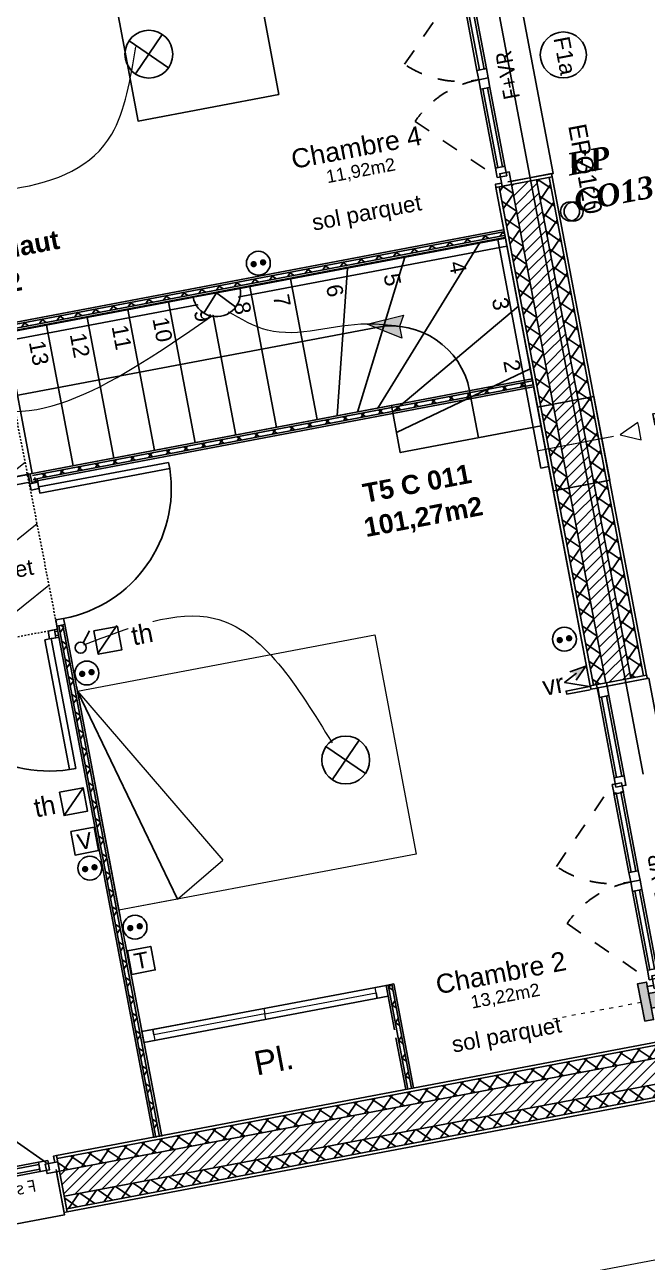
# Model space of a CAD drawing. Header units: centimetres. Extents: x 209280 to 319866, y -365283 to -277503.
# Drawn here: x 233116 to 237025, y -359992 to -352220 of the extents above; entities that cross this region are included whole.
import ezdxf

# ---------------------------------------------------------------- set-up
doc = ezdxf.new("R2010")
doc.units = ezdxf.units.CM
for name, pattern in [('ACAD_ISO03W100', [30, 12, -18]), ('prelem_vmc', [0.222222, 0.111111, -0.111111]), ('prlm_eu-4', [1.574803, 0.984252, -0.19685, 0.19685, -0.19685]), ('Style de ligne -1', [0.41664, 0.20828, -0.20836]), ('Style de ligne -2', [0.694425, 0.48607, -0.208355])]:
    doc.linetypes.add(name, pattern=pattern)
doc.layers.get('0').update_dxf_attribs({"color": 252})
for name, color, linetype in [('3-BAT C-Niveau 0', 250, 'Continuous'), ('3-BAT C-Niveau 1', 252, 'Continuous'), ('prlm-EAU-EPEXT', 145, 'Continuous'), ('prlm-MOD-PB', 123, 'Continuous'), ('prlm-VMC', 93, 'Continuous')]:
    doc.layers.add(name, color=color, linetype=linetype)
for name, color, linetype, lineweight in [('prlm-ELEC-CFA', 1, 'Continuous', 25), ('prlm-ELEC-CFO', 1, 'Continuous', 25), ('prlm-ZCARTOUCHE', 7, 'Continuous', 13)]:
    doc.layers.add(name, color=color, linetype=linetype, lineweight=lineweight)
doc.layers.add('prlm-ZEROPLOT', color=254, linetype='Continuous', plot=False)
doc.styles.add('Futura Std Book', font='')
doc.styles.add('Geneva (bold)', font='arialbd.ttf')
doc.styles.add('Helvetica', font='arial.ttf')
doc.styles.add('Lucida Grande', font='')
doc.styles.add('prlm-eau-ep', font='timesbi.ttf', dxfattribs={"height": 18})
doc.styles.add('prlm-elec-cfa', font='comic.ttf', dxfattribs={"height": 12})
doc.styles.add('prlm-elec-cfo', font='comic.ttf', dxfattribs={"height": 12})
doc.styles.get("Standard").update_dxf_attribs({"font": 'isocp.shx', "height": 100})
doc.styles.get('Futura Std Book').set_extended_font_data('Futura Std Book')
doc.styles.get('Lucida Grande').set_extended_font_data('Lucida Grande')
pattern_1 = [(45, (89146.82, 134700.79), (-31.2347524, 39.0434405), [])]
pattern_2 = [(325.723595, (88960.93, 134700.79), (45.054865, 66.106423), []), (55.723595, (88960.93, 134700.79), (66.106423, -45.054865), [])]

# ---------------------------------------------------------------- blocks, each defined once
blk = doc.blocks.new('PORTE FENETRE TYPE 3')
at = {"linetype": 'Style de ligne -2', "ltscale": 50.8}
blk.add_line((5.11, 14.73), (65.94, 76.94), dxfattribs=at)
at = {"linetype": 'Continuous', "lineweight": 25, "flags": 128}
for points in [[(-2, 18), (0, 18), (0, 14)], [(97, 18), (95, 18), (95, 14)], [(0, 7.7), (0, -18), (-2, -18)], [(95, 7.7), (95, -18), (97, -18)]]:
    blk.add_lwpolyline(points, dxfattribs=at)
at = {"linetype": 'Continuous', "flags": 128}
for points in [[(4, 16), (10, 16), (10, 10), (4, 10)], [(10, 16), (85, 16), (85, 14.5), (10, 14.5)], [(85, 16), (91, 16), (91, 10), (85, 10)], [(-2, 14), (6, 14), (6, 8), (-2, 8)], [(10, 11.5), (85, 11.5), (85, 10), (10, 10)], [(89, 14), (97, 14), (97, 8), (89, 8)]]:
    blk.add_lwpolyline(points, close=True, dxfattribs=at)
blk.add_lwpolyline([(0, 9.5), (0, -19.5), (95, -19.5), (95, 9.5)], dxfattribs=at)
at = {"linetype": 'Style de ligne -2', "ltscale": 50.8}
blk.add_arc((4, 16), 87, 360, 44.53371, dxfattribs=at)
at = {"insert": (47.21, 5.79), "char_height": 7.6206, "attachment_point": 2, "line_spacing_factor": 0.978845, "style": 'Lucida Grande'}
blk.add_mtext('F sur All vitrée\\P+VR ', dxfattribs=at)
blk = doc.blocks.new('Groupe-204-1')
at = {"linetype": 'Continuous'}
blk.add_circle((14753.67, -48711.07), 14.45, dxfattribs=at)
at = {"insert": (14757.37, -48698.66), "char_height": 10.087, "attachment_point": 1, "rotation": 280.72359, "line_spacing_factor": 0.834288, "style": 'Helvetica'}
blk.add_mtext('F1a', dxfattribs=at)
blk = doc.blocks.new('FENETRE TYPE 1')
at = {"linetype": 'Style de ligne -1', "ltscale": 50.8}
for p, q in [((48.17, 60.17), (4, 16)), ((84.68, 59.99), (128.67, 16))]:
    blk.add_line(p, q, dxfattribs=at)
at = {"linetype": 'Continuous'}
blk.add_line((0, 16), (0, 14), dxfattribs=at)
at = {"linetype": 'Continuous', "lineweight": 25, "flags": 128}
for points in [[(-2, 18), (0, 18), (0, 14)], [(192, 18), (190, 18), (190, 14)], [(0, 8), (0, -18), (-2, -18)], [(190, 7.7), (190, -18), (192, -18)]]:
    blk.add_lwpolyline(points, dxfattribs=at)
at = {"linetype": 'Continuous', "flags": 128}
for points in [[(4, 16), (10, 16), (10, 10), (4, 10)], [(10, 16), (60.46, 16), (60.46, 14.5), (10, 14.5)], [(60.46, 16), (66.46, 16), (66.46, 10), (60.46, 10)], [(66.46, 16), (72.46, 16), (72.46, 10), (66.46, 10)], [(72.46, 16), (123.05, 16), (123.05, 14.5), (72.46, 14.5)], [(122.67, 16), (128.67, 16), (128.67, 10), (122.67, 10)], [(-2, 14), (6, 14), (6, 8), (-2, 8)], [(10, 11.5), (60.46, 11.5), (60.46, 10), (10, 10)], [(72.46, 11.5), (123.05, 11.5), (123.05, 10), (72.46, 10)], [(126.67, 14), (132.67, 14), (132.67, 7.7), (126.67, 7.7)], [(132.67, 14), (184, 14), (184, 12.5), (132.67, 12.5)], [(132.67, 9.2), (184, 9.2), (184, 7.7), (132.67, 7.7)], [(184, 14), (192.25, 14), (192.25, 7.7), (184, 7.7)], [(184, 13.7), (190, 13.7), (190, 7.7), (184, 7.7)]]:
    blk.add_lwpolyline(points, close=True, dxfattribs=at)
blk.add_lwpolyline([(0, 10), (0, -19), (190, -19), (190, 10)], dxfattribs=at)
at = {"linetype": 'Style de ligne -1', "ltscale": 50.8}
for centre, radius, start, end in [((4, 16), 62.46, 360, 45), ((128.67, 16), 62.21, 136.63922, 180)]:
    blk.add_arc(centre, radius, start, end, dxfattribs=at)
at = {"insert": (50.38, 2.81), "char_height": 10.161, "attachment_point": 1, "line_spacing_factor": 0.978845, "style": 'Lucida Grande'}
blk.add_mtext('F+VR ', dxfattribs=at)
blk = doc.blocks.new('Groupe-331-1')
at = {"linetype": 'Continuous'}
blk.add_circle((14757.9, -48809.32), 6, dxfattribs=at)
at = {"insert": (14767.79, -48753.48), "char_height": 11.327, "attachment_point": 1, "rotation": 280.72359, "line_spacing_factor": 0.962448, "style": 'Futura Std Book'}
blk.add_mtext('EPØ120', dxfattribs=at)
blk = doc.blocks.new('MTC 125-H3')
at = {"linetype": 'prlm_eu-4', "lineweight": 18, "ltscale": 50.8}
for q in [(0, 25.57), (0, 19.68)]:
    blk.add_line((0, -23.6), q, dxfattribs=at)
at = {"linetype": 'Continuous', "lineweight": 18, "flags": 128}
blk.add_lwpolyline([(3.09, 42.18), (-3.09, 42.18), (-5.59, 42.18), (0, 29.68), (5.59, 42.18)], close=True, dxfattribs=at)
at = {"linetype": 'Continuous', "flags": 128}
blk.add_lwpolyline([(-26.8, 18.02), (26.8, 18.02), (26.8, -18), (-26.8, -18)], close=True, dxfattribs=at)
at = {"linetype": 'prelem_vmc', "ltscale": 50.8, "flags": 128}
blk.add_lwpolyline([(-26.8, 18.02), (26.8, 18.02), (26.8, -18), (-26.8, -18)], close=True, dxfattribs=at)
at = {"insert": (-9.53, 77.85), "char_height": 7.5654, "attachment_point": 2, "rotation": 90, "line_spacing_factor": 0.834288, "style": 'Helvetica'}
blk.add_mtext("Entrée d'air\\P maçonnée", dxfattribs=at)
blk = doc.blocks.new('xi.EA-Ma')
at = {"layer": 'prlm-MOD-PB'}
blk.add_hatch(color=0, dxfattribs=at).paths.add_polyline_path([(-4.65, 0), (-4.65, -28), (4.65, -28), (4.65, 0)])
at = {"layer": 'prlm-VMC', "linetype": 'ByBlock'}
blk.add_hatch(color=0, dxfattribs=at).paths.add_polyline_path([(-12, 5.6), (12, 5.6), (12, 0), (-12, 0)])
at = {"layer": 'prlm-MOD-PB', "color": 0, "linetype": 'ByBlock', "lineweight": -2, "flags": 128}
blk.add_lwpolyline([(-4.65, 0), (-4.65, -28), (4.65, -28), (4.65, 0)], close=True, dxfattribs=at)
at = {"layer": 'prlm-VMC', "color": 0, "linetype": 'ByBlock', "flags": 128}
for points in [[(-12, 5.6), (12, 5.6), (12, 0), (-12, 0)], [(-3.09, -60.19), (-3.09, -79.51), (3.09, -79.51), (3.09, -60.19), (5.59, -60.19), (0, -47.69), (-5.59, -60.19)]]:
    blk.add_lwpolyline(points, close=True, dxfattribs=at)
at = {"layer": 'prlm-ZEROPLOT', "color": 250, "linetype": 'ACAD_ISO03W100', "lineweight": 0, "ltscale": 0.2}
blk.add_lwpolyline([(0, 5.6), (0, 65.6)], dxfattribs=at)
blk = doc.blocks.new('xi.fl')
at = {"layer": 'prlm-ELEC-CFO'}
blk.add_hatch(color=0, dxfattribs=at).paths.add_polyline_path([(20.38, 0), (-1.98, -7.2), (0, 0), (-1.98, 7.2)])
at = {"layer": 'prlm-ELEC-CFO', "color": 0, "lineweight": 5}
blk.add_lwpolyline([(20.38, 0), (-1.98, -7.2), (0, 0), (-1.98, 7.2)], close=True, dxfattribs=at)
blk = doc.blocks.new('xi.ECAP')
at = {"color": 0}
blk.add_wipeout([(-15, 0), (-10.13, 11.06), (0, 15), (10.13, 11.06), (15, 0)], dxfattribs=at).dxf.layer = 'prlm-ELEC-CFO'
at = {"layer": 'prlm-ELEC-CFO', "color": 0, "linetype": 'ByBlock', "lineweight": -2, "flags": 128}
blk.add_lwpolyline([(15, 0, 1), (-15, 0)], format="xyb", close=True, dxfattribs=at)
at = {"layer": 'prlm-ELEC-CFO', "color": 0}
blk.add_lwpolyline([(-10.13, 11.06), (0, 0), (10.13, 11.06)], dxfattribs=at)
blk = doc.blocks.new('xi.PC')
at = {"color": 0, "lineweight": 5}
blk.add_wipeout([(-7.5, -7.5), (7.5, -7.5), (7.5, 7.5), (-7.5, 7.5)], dxfattribs=at).dxf.layer = 'prlm-ELEC-CFO'
at = {"layer": 'prlm-ELEC-CFO', "color": 0, "linetype": 'ByBlock', "lineweight": 5, "const_width": 2}
for points in [[(-4, 0, 1), (-2, 0, 1)], [(2, 0, 1), (4, 0, 1)]]:
    blk.add_lwpolyline(points, format="xyb", close=True, dxfattribs=at)
at = {"layer": 'prlm-ELEC-CFO', "color": 0, "linetype": 'ByBlock', "lineweight": -2}
blk.add_circle((0, 0), 7.5, dxfattribs=at)
blk = doc.blocks.new('xi.PTCE')
at = {"layer": 'prlm-ELEC-CFO', "color": 0}
for points in [[(-10.61, 10.61), (10.61, -10.61)], [(10.61, 10.61), (-10.61, -10.61)]]:
    blk.add_lwpolyline(points, dxfattribs=at)
at = {"layer": 'prlm-ELEC-CFO', "color": 0, "linetype": 'ByBlock'}
blk.add_circle((0, 0), 15, dxfattribs=at)
blk = doc.blocks.new('xi.TV')
at = {"layer": 'prlm-ELEC-CFA', "color": 0, "linetype": 'ByBlock', "lineweight": -2, "flags": 128}
blk.add_lwpolyline([(-7.5, 7.5), (7.5, 7.5), (7.5, -7.5), (-7.5, -7.5)], close=True, dxfattribs=at)
at = {"layer": 'prlm-ELEC-CFA', "color": 0, "linetype": 'ByBlock', "insert": (0, 0), "char_height": 10, "width": 11.36, "attachment_point": 5}
blk.add_mtext('{\\fVerdana|b0|i0|c0|p34;V}', dxfattribs=at)
blk = doc.blocks.new('xi.VR')
at = {"layer": 'prlm-ELEC-CFO', "lineweight": 5}
blk.add_hatch(color=0, dxfattribs=at).paths.add_polyline_path([(-3, 6), (-0.1, 3.7), (0, 0), (7.5, 7.5)])
at = {"layer": 'prlm-ELEC-CFO', "color": 0}
for points in [[(0.95, 4.23), (-7.5, 0), (7.5, -5.5), (-7.5, -5.5), (-7.5, -7.5), (7.5, -7.5)], [(-3, 6), (7.5, 7.5), (0, 0)]]:
    blk.add_lwpolyline(points, dxfattribs=at)
blk = doc.blocks.new('xi.TEL')
at = {"layer": 'prlm-ELEC-CFA', "color": 0, "linetype": 'ByBlock', "lineweight": -2, "flags": 128}
blk.add_lwpolyline([(-7.5, 7.5), (7.5, 7.5), (7.5, -7.5), (-7.5, -7.5)], close=True, dxfattribs=at)
at = {"layer": 'prlm-ELEC-CFA', "color": 0, "linetype": 'ByBlock', "insert": (0, 0), "char_height": 10, "width": 11.36, "attachment_point": 5}
blk.add_mtext('{\\fVerdana|b0|i0|c0|p34;T}', dxfattribs=at)
blk = doc.blocks.new('xi.SA')
at = {"layer": 'prlm-ELEC-CFO', "color": 0}
blk.add_lwpolyline([(0.2, -1.28), (5.5, 5.28)], dxfattribs=at)
blk.add_circle((-2, -4), 3.5, dxfattribs=at)
blk = doc.blocks.new('xi.epext')
at = {"layer": 'prlm-EAU-EPEXT', "color": 0, "linetype": 'ByBlock', "lineweight": -2}
blk.add_circle((0, 0), 5, dxfattribs=at)
blk = doc.blocks.new('Groupe-129-1')
at = {"linetype": 'Continuous'}
for p, q in [((14637.1, -48932.9), (14701.11, -48829.18)), ((14654.15, -48838.07), (14624.41, -48935.31)), ((14611.73, -48937.71), (14618.13, -48844.89)), ((14556.75, -48856.52), (14573.5, -48944.95)), ((14582.3, -48851.68), (14599.04, -48940.11)), ((14505.66, -48866.19), (14522.41, -48954.62)), ((14531.21, -48861.36), (14547.95, -48949.79)), ((14480.11, -48871.03), (14496.86, -48959.46)), ((14725.45, -48868.84), (14646.45, -48935.39)), ((14379.48, -48930.8), (14636.37, -48882.15)), ((14429.02, -48880.71), (14445.77, -48969.14)), ((14454.57, -48875.87), (14471.31, -48964.3)), ((14403.48, -48885.55), (14420.22, -48973.97)), ((14377.93, -48890.38), (14394.68, -48978.81)), ((14732.9, -48908.17), (14648.86, -48948.07)), ((14700.38, -48951.45), (14694.8, -48921.97))]:
    blk.add_line(p, q, dxfattribs=at)
at = {"linetype": 'Continuous', "flags": 128}
for points in [[(14717.36, -48826.14), (14718.29, -48831.05), (14325.77, -48905.38), (14324.84, -48900.47)], [(14352.38, -48895.22), (14717.36, -48826.1), (14739.69, -48944.01), (14651.26, -48960.75), (14645.68, -48931.28), (14369.13, -48983.65)], [(14712.45, -48827.07), (14717.36, -48826.14), (14744.52, -48969.55), (14739.61, -48970.49)], [(14377.33, -48919.46), (14359.83, -48934.52), (14381.63, -48942.15)]]:
    blk.add_lwpolyline(points, close=True, dxfattribs=at)
at = {"linetype": 'Continuous'}
blk.add_arc((14645.68, -48931.28), 50, 10.72359, 100.72359, dxfattribs=at)
blk = doc.blocks.new('Groupe-130-1')
at = {"linetype": 'Continuous'}
blk.add_line((14448.51, -49110.68), (14511.43, -49241.26), dxfattribs=at)
at = {"linetype": 'Continuous', "lineweight": 18}
for p, q in [((14448.51, -49110.68), (14474.56, -49248.23)), ((14448.51, -49110.68), (14539.85, -49216.78)), ((14511.43, -49241.26), (14539.9, -49216.73)), ((14511.43, -49241.26), (14474.49, -49248.24))]:
    blk.add_line(p, q, dxfattribs=at)
at = {"linetype": 'Continuous', "lineweight": 18, "flags": 128}
blk.add_lwpolyline([(14635.2, -49075.32), (14661.25, -49212.88), (14474.56, -49248.23), (14448.51, -49110.68)], close=True, dxfattribs=at)
blk = doc.blocks.new('Groupe-131-1')
at = {"linetype": 'Continuous', "flags": 128}
blk.add_lwpolyline([(14643.62, -49302.24), (14490.29, -49331.28), (14488.99, -49324.4), (14642.32, -49295.37)], close=True, dxfattribs=at)
at = {"linetype": 'Continuous', "lineweight": 18, "flags": 128}
for points in [[(14636.75, -49303.55), (14566.96, -49316.76), (14566.31, -49313.32), (14636.1, -49300.11)], [(14643.62, -49302.24), (14636.75, -49303.55), (14635.44, -49296.67), (14642.32, -49295.37)], [(14566.31, -49313.32), (14496.52, -49326.54), (14495.87, -49323.1), (14565.66, -49309.89)], [(14497.17, -49329.98), (14490.29, -49331.28), (14488.99, -49324.4), (14495.87, -49323.1)]]:
    blk.add_lwpolyline(points, close=True, dxfattribs=at)
blk = doc.blocks.new('Groupe-132-1')
at = {"linetype": 'Continuous', "lineweight": 18}
for p, q in [((14539.98, -48549.26), (14458.45, -48602.76)), ((14539.98, -48549.26), (14482.9, -48631.22)), ((14458.45, -48602.76), (14451.52, -48565.82)), ((14458.45, -48602.76), (14482.95, -48631.27))]:
    blk.add_line(p, q, dxfattribs=at)
at = {"linetype": 'Continuous', "flags": 128}
blk.add_lwpolyline([(14575.09, -48735.99), (14486.64, -48752.62), (14451.53, -48565.89), (14539.98, -48549.26)], close=True, dxfattribs=at)
blk = doc.blocks.new('Sol parquet')
at = {"insert": (0, -0.78), "char_height": 10.0872, "attachment_point": 2, "line_spacing_factor": 0.834288, "style": 'Helvetica'}
blk.add_mtext('sol parquet', dxfattribs=at)

msp = doc.modelspace()

# ---------------------------------------------------------------- hatches: boundary and pattern name
at = {"linetype": 'Continuous'}
h = msp.add_hatch(dxfattribs=at)
h.set_pattern_fill('02_ISOLANT', color=256, scale=10, angle=10.7235947, style=0, pattern_type=2)
h.set_pattern_definition([(55.723595, (88960.93, 134700.79), (-66.106423, 45.054865), []), (145.723595, (88960.93, 134700.79), (45.054865, 66.106423), [])])
h.paths.add_polyline_path([(232196.533, -354264.345), (232177.418, -354292.392), (236126.964, -353544.432), (236122.498, -353520.852)])
h = msp.add_hatch(dxfattribs=at)
h.set_pattern_fill('02_ISOLANT', color=256, scale=10, angle=10.7235947, style=0, pattern_type=2)
h.set_pattern_definition([(55.723595, (88960.93, 134700.79), (-66.106423, 45.054865), []), (145.723595, (88960.93, 134700.79), (45.054865, 66.106423), [])])
h.paths.add_polyline_path([(233164.206, -355051.986), (233168.672, -355075.567), (236308.863, -354480.883), (236304.397, -354457.302)])
h = msp.add_hatch(dxfattribs=at)
h.set_pattern_fill('02_ISOLANT', color=256, scale=10, angle=100.7235947, style=0, pattern_type=2)
h.set_pattern_definition([(145.723595, (88960.93, 134700.79), (-45.054865, -66.106423), []), (235.723595, (88960.93, 134700.79), (-66.106423, 45.054865), [])])
h.paths.add_polyline_path([(233161.161, -355100.399), (233184.742, -355095.933), (233178.602, -355063.509), (233150.555, -355044.394)])
h = msp.add_hatch(dxfattribs=at)
h.set_pattern_fill('02_ISOLANT', color=256, scale=10, angle=100.7235947, style=0, pattern_type=2)
h.set_pattern_definition([(145.723595, (88960.93, 134700.79), (-45.054865, -66.106423), []), (235.723595, (88960.93, 134700.79), (-66.106423, 45.054865), [])])
h.paths.add_polyline_path([(233939.136, -359208.439), (233962.717, -359203.973), (233354.067, -355990.041), (233330.486, -355994.507)])
h = msp.add_hatch(dxfattribs=at)
h.set_pattern_fill('02_ISOLANT', color=256, scale=10, angle=10.7235947, style=0, pattern_type=2)
h.set_pattern_definition([(55.723595, (88960.93, 134700.79), (-66.106423, 45.054865), []), (145.723595, (88960.93, 134700.79), (45.054865, 66.106423), [])])
h.paths.add_polyline_path([(233304.201, -356033.061), (233308.667, -356056.642), (233328.317, -356052.92), (233323.852, -356029.339)])
h = msp.add_hatch(dxfattribs=at)
h.set_pattern_fill('02_ISOLANT', color=256, scale=10, angle=-79.2764053, style=0, pattern_type=2)
h.set_pattern_definition([(325.723595, (88960.93, 134700.79), (45.054865, 66.106423), []), (55.723595, (88960.93, 134700.79), (66.106423, -45.054865), [])])
h.paths.add_polyline_path([(235420.502, -358245.991), (235396.921, -358250.457), (235520.649, -358903.794), (235544.23, -358899.328)])
at = {"layer": '3-BAT C-Niveau 1', "linetype": 'Continuous'}
h = msp.add_hatch(dxfattribs=at)
h.set_pattern_fill('MURS MACONNERIE-2', color=256, scale=10, style=0, pattern_type=2)
h.set_pattern_definition(pattern_1)
h.paths.add_polyline_path([(236329.879, -353193.548), (236172.673, -353223.319), (236765.31, -356352.697), (236922.516, -356322.926)])
h = msp.add_hatch(dxfattribs=at)
h.set_pattern_fill('02_ISOLANT', color=256, scale=10, angle=-79.2764053, style=0, pattern_type=2)
h.set_pattern_definition(pattern_2)
h.paths.add_polyline_path([(236408.482, -353178.662), (236329.879, -353193.548), (236922.516, -356322.926), (237001.119, -356308.04)])
h = msp.add_hatch(dxfattribs=at)
h.set_pattern_fill('02_ISOLANT', color=256, scale=10, angle=-79.2764053, style=0, pattern_type=2)
h.set_pattern_definition(pattern_2)
h.paths.add_polyline_path([(236172.673, -353223.319), (236094.07, -353238.205), (236686.707, -356367.583), (236765.31, -356352.697)])
at = {"layer": '3-BAT C-Niveau 1', "linetype": 'Continuous', "lineweight": 18}
h = msp.add_hatch(dxfattribs=at)
h.set_pattern_fill('BA 13', color=256, scale=10, style=0, pattern_type=2)
h.set_pattern_definition([(218.65981, (88960.93, 134700.8), (-199.24783, 287.75041), [])])
h.paths.add_polyline_path([(229411.487, -354791.108), (229646.059, -356029.745), (231692.29, -355642.233), (231817.131, -356301.449), (233321.433, -356016.566), (232960.188, -354157.383), (232168.329, -354307.344), (231979.587, -353322.643), (229890.416, -353719.287), (230069.787, -354666.44)])
at = {"layer": '3-BAT C-Niveau 1', "linetype": 'Continuous'}
h = msp.add_hatch(dxfattribs=at)
h.set_pattern_fill('02_ISOLANT', color=256, scale=10, angle=-169.2764053, style=0, pattern_type=2)
h.set_pattern_definition([(235.723595, (88960.93, 134700.79), (66.106423, -45.054865), []), (325.723595, (88960.93, 134700.79), (-45.054865, -66.106423), [])])
h.paths.add_polyline_path([(237207.22, -358686.171), (237113.731, -358622.454), (233319.602, -359340.98), (233334.488, -359419.583)])
h = msp.add_hatch(dxfattribs=at)
h.set_pattern_fill('MURS MACONNERIE-2', color=256, scale=10, style=0, pattern_type=2)
h.set_pattern_definition(pattern_1)
h.paths.add_polyline_path([(237394.197, -358813.606), (237207.22, -358686.171), (233334.488, -359419.583), (233364.259, -359576.789)])
h = msp.add_hatch(dxfattribs=at)
h.set_pattern_fill('02_ISOLANT', color=256, scale=10, angle=-169.2764053, style=0, pattern_type=2)
h.set_pattern_definition([(235.723595, (88960.93, 134700.79), (66.106423, -45.054865), []), (325.723595, (88960.93, 134700.79), (-45.054865, -66.106423), [])])
h.paths.add_polyline_path([(237487.685, -358877.323), (237394.197, -358813.606), (233364.259, -359576.789), (233379.145, -359655.392)])

# ---------------------------------------------------------------- linework, layer by layer
at = {"linetype": 'Continuous'}
for p, q in [((232196.533, -354264.345), (236122.498, -353520.852)), ((232196.533, -354264.345), (236122.498, -353520.852)), ((232206.887, -354249.153), (236120.079, -353508.079)), ((232177.418, -354292.392), (236126.964, -353544.432)), ((232177.418, -354292.392), (236126.964, -353544.432)), ((233161.787, -355039.213), (236301.978, -354444.529)), ((233164.206, -355051.986), (236304.397, -354457.302)), ((233164.206, -355051.986), (236304.397, -354457.302)), ((233168.672, -355075.567), (236308.863, -354480.883)), ((233168.672, -355075.567), (236308.863, -354480.883)), ((234018.601, -354968.546), (233203.096, -355122.985)), ((234026.044, -355007.847), (234018.601, -354968.546)), ((232652.238, -355135.715), (233137.225, -355043.869)), ((233148.388, -355102.817), (233135.363, -355034.04)), ((233161.161, -355100.399), (233150.555, -355044.394)), ((233161.161, -355100.399), (233150.555, -355044.394)), ((233184.742, -355095.933), (233178.602, -355063.509)), ((233184.742, -355095.933), (233178.602, -355063.509)), ((233210.539, -355162.287), (234026.044, -355007.847)), ((233197.515, -355093.514), (233148.377, -355102.82)), ((233148.377, -355102.82), (233155.82, -355142.121)), ((233155.82, -355142.121), (233204.958, -355132.815)), ((233204.958, -355132.815), (233197.515, -355093.514)), ((233203.096, -355122.985), (233210.539, -355162.287)), ((233359.397, -355948.32), (233310.259, -355957.626)), ((233310.259, -355957.626), (233317.702, -355996.928)), ((233317.702, -355996.928), (233366.84, -355987.622)), ((233926.363, -359210.858), (233317.713, -355996.925)), ((233939.136, -359208.439), (233330.486, -355994.507)), ((233939.136, -359208.439), (233330.486, -355994.507)), ((233962.717, -359203.973), (233354.067, -355990.041)), ((233962.717, -359203.973), (233354.067, -355990.041)), ((233366.84, -355987.622), (233359.397, -355948.32)), ((233281.614, -356074.996), (233242.313, -356082.439)), ((233301.78, -356020.277), (233262.478, -356027.72)), ((233262.478, -356027.72), (233271.784, -356076.858)), ((233271.784, -356076.858), (233311.086, -356069.415)), ((233311.086, -356069.415), (233301.78, -356020.277)), ((233301.782, -356020.288), (233321.433, -356016.566)), ((233304.201, -356033.061), (233323.852, -356029.339)), ((233304.201, -356033.061), (233323.852, -356029.339)), ((233308.667, -356056.642), (233328.317, -356052.92)), ((233308.667, -356056.642), (233328.317, -356052.92)), ((233396.752, -356897.944), (233436.053, -356890.501)), ((235396.921, -358250.457), (235520.649, -358903.794)), ((235396.921, -358250.457), (235520.649, -358903.794)), ((235420.502, -358245.991), (235544.23, -358899.328)), ((235420.502, -358245.991), (235544.23, -358899.328)), ((235433.275, -358243.573), (235557.003, -358896.909))]:
    msp.add_line(p, q, dxfattribs=at)
at = {"linetype": 'Continuous', "lineweight": 25}
for p, q in [((232206.887, -354249.153), (236120.079, -353508.079)), ((232167.064, -354307.583), (236129.383, -353557.205)), ((233161.787, -355039.213), (236301.978, -354444.529)), ((233171.091, -355088.34), (236311.281, -354493.656)), ((233148.388, -355102.817), (233135.363, -355034.04)), ((233197.515, -355093.514), (233193.794, -355073.863)), ((233197.515, -355093.514), (233148.388, -355102.817)), ((233366.84, -355987.622), (233317.713, -355996.925)), ((233926.363, -359210.858), (233317.713, -355996.925)), ((233975.49, -359201.554), (233366.84, -355987.622)), ((233301.782, -356020.288), (233321.433, -356016.566)), ((233311.086, -356069.415), (233301.782, -356020.288)), ((233311.086, -356069.415), (233330.736, -356065.693)), ((235384.148, -358252.876), (235433.275, -358243.573)), ((235384.148, -358252.876), (235437.1, -358532.485)), ((235433.275, -358243.573), (235557.003, -358896.909)), ((235446.404, -358581.612), (235507.876, -358906.213))]:
    msp.add_line(p, q, dxfattribs=at)
at = {"linetype": 'Continuous', "flags": 128}
msp.add_lwpolyline([(233137.196, -355043.929), (233146.499, -355093.056), (232661.512, -355184.902), (232652.209, -355135.775)], close=True, dxfattribs=at)
at = {"linetype": 'Continuous'}
msp.add_arc((233204.958, -355132.815), 830.542, 280.7235947, 8.6539032, dxfattribs=at)
at = {"layer": '3-BAT C-Niveau 1', "linetype": 'Continuous'}
for p, q in [((236999.047, -356926.115), (235885.411, -351045.635)), ((236329.879, -353193.548), (236922.516, -356322.926)), ((236408.482, -353178.662), (237001.119, -356308.04)), ((236428.132, -353174.941), (237020.769, -356304.319)), ((236074.419, -353241.927), (236667.056, -356371.304)), ((236094.07, -353238.205), (236686.707, -356367.583)), ((237090.359, -358606.525), (233315.881, -359321.33)), ((237113.731, -358622.454), (233319.602, -359340.98)), ((237394.197, -358813.606), (233364.259, -359576.789)), ((237487.685, -358877.323), (233379.145, -359655.392)), ((237511.058, -358893.252), (233382.866, -359675.043))]:
    msp.add_line(p, q, dxfattribs=at)
at = {"layer": '3-BAT C-Niveau 1', "linetype": 'Continuous', "lineweight": 25}
for p, q in [((236074.419, -353241.927), (236428.132, -353174.941)), ((236329.879, -353193.548), (236922.516, -356322.926)), ((236428.132, -353174.941), (237020.769, -356304.319)), ((236074.419, -353241.927), (236266.711, -354257.311)), ((236172.673, -353223.319), (236765.31, -356352.697)), ((236276.015, -354306.437), (236667.056, -356371.304)), ((236667.056, -356371.304), (237020.769, -356304.319)), ((237090.359, -358606.525), (233315.881, -359321.33)), ((237207.22, -358686.171), (233334.488, -359419.583)), ((237394.197, -358813.606), (233364.259, -359576.789)), ((237511.058, -358893.252), (233382.866, -359675.043)), ((233315.881, -359321.33), (233382.866, -359675.043))]:
    msp.add_line(p, q, dxfattribs=at)
at = {"layer": '3-BAT C-Niveau 1', "linetype": 'Style de ligne -1', "ltscale": 50.8, "flags": 128}
msp.add_lwpolyline([(229411.487, -354791.108), (229646.059, -356029.745), (231692.29, -355642.233), (231817.131, -356301.449), (233321.433, -356016.566), (232960.188, -354157.383), (232168.329, -354307.344), (231979.587, -353322.643), (229890.416, -353719.287), (230069.787, -354666.44)], close=True, dxfattribs=at)
at = {"layer": 'prlm-ELEC-CFO', "lineweight": 13}
for points in [[(232117.971, -353269.81), (233661.818, -352907.597), (233812.365, -352358.285)], [(235468.56, -354114.894), (235265.346, -354099.979), (234639.781, -354138.565), (234393.953, -354022.226)]]:
    msp.add_spline(points, degree=3, dxfattribs=at)

# ---------------------------------------------------------------- block references
at = {"xscale": 10, "yscale": 10, "zscale": 10}
for name in ['Groupe-132-1', 'Groupe-129-1', 'Groupe-130-1', 'Groupe-131-1']:
    msp.add_blockref(name, (88960.928, 134700.79), dxfattribs=at)
for p, xscale, yscale, zscale, rotation in [((235251.746, -353342.107), 9.999999999999998, 9.999999999999998, 9.999999999999998, 10.72359474385877), ((232815.059, -355630.012), 10, 10, 10, 10.7235947438114), ((236129.885, -358504.258), 10, 10, 10, 10.7235947437661)]:
    msp.add_blockref('Sol parquet', p, dxfattribs=dict(xscale=xscale, yscale=yscale, zscale=zscale, rotation=rotation))
at = {"layer": '3-BAT C-Niveau 1', "yscale": 10, "zscale": 10}
for name, p, xscale, rotation in [('FENETRE TYPE 1', (236247.554, -353188.783), 10, 100.7235947438886), ('MTC 125-H3', (236562.211, -354851.298), 10, 280.7235947438905), ('FENETRE TYPE 1', (237201.635, -358226.738), 10, 100.7235947438886), ('PORTE FENETRE TYPE 3', (233329.723, -359501.908), -10, 10.72359474388181)]:
    msp.add_blockref(name, p, dxfattribs=dict(at, xscale=xscale, rotation=rotation))
at = {"layer": '3-BAT C-Niveau 1', "xscale": 10, "yscale": 10, "zscale": 10}
for name in ['Groupe-204-1', 'Groupe-331-1']:
    msp.add_blockref(name, (88960.928, 134700.79), dxfattribs=at)
at = {"layer": 'prlm-EAU-EPEXT', "xscale": 11.99999999999999, "yscale": 11.99999999999999, "zscale": 11.99999999999999, "rotation": 10.72360141139323}
msp.add_blockref('xi.epext', (236562.31, -353392.965), dxfattribs=at)
at = {"layer": 'prlm-ELEC-CFA', "xscale": 10, "yscale": 10, "zscale": 10, "rotation": 10.72360141139323}
for name, p in [('xi.TV', (233491.891, -357347.154)), ('xi.TEL', (233847.519, -358096.424))]:
    msp.add_blockref(name, p, dxfattribs=at)
at = {"layer": 'prlm-ELEC-CFO', "xscale": 10, "yscale": 10, "zscale": 10}
for name, p, rotation in [('xi.PTCE', (233894.947, -352405.279), 10.72360141139323), ('xi.fl', (235468.56, -354114.894), 175.8021849447433), ('xi.PTCE', (235131.055, -356837.62), 10.72360141139323)]:
    msp.add_blockref(name, p, dxfattribs=dict(at, rotation=rotation))
at = {"layer": 'prlm-VMC', "xscale": 10, "yscale": 10, "zscale": 10, "rotation": 100.7235947442581}
msp.add_blockref('xi.EA-Ma', (237041.789, -358350.049), dxfattribs=at)

# ---------------------------------------------------------------- texts
at = {"line_spacing_factor": 0.834288, "style": 'Helvetica'}
for s, insert, char_height, attachment_point, rotation in [('Chambre 4\\P{\\H0.6752x;11,92m2}\\P', (235186.613, -352931.12), 120, 2, 10.7235947), ('4\\P', (235877.953, -353695.634), 100.872, 1, 280.7235947), ('5', (235466.938, -353773.471), 100.872, 1, 280.7235947), ('7\\P', (234773.158, -353904.858), 100.872, 1, 280.7235947), ('6\\P', (235105.68, -353841.886), 100.872, 1, 280.7235947), ('8\\P', (234525.872, -353951.689), 100.872, 1, 280.7235947), ('3\\P', (236147.192, -353925.076), 100.872, 1, 280.7235947), ('10', (234016.047, -354048.239), 100.8724, 1, 280.7235947), ('9\\P', (234275.873, -353999.033), 100.872, 1, 280.7235947), ('11\\P', (233759.605, -354096.804), 100.8724, 1, 280.7235947), ('13\\P', (233239.951, -354195.215), 100.8724, 1, 280.7235947), ('12\\P', (233496.935, -354146.548), 100.8724, 1, 280.7235947), ('2\\P', (236218.993, -354314.517), 100.872, 1, 280.7235947), ('Chambre 2\\P{\\H0.6752x;13,22m2}\\P', (236094.605, -358114.526), 120, 2, 10.7235947), ('Pl.', (234664.819, -358648.009), 151.3086, 2, 10.7235947)]:
    msp.add_mtext(s, dxfattribs=dict(at, insert=insert, char_height=char_height, attachment_point=attachment_point, rotation=rotation))
at = {"layer": '3-BAT C-Niveau 0', "insert": (235601.391, -355217.856), "char_height": 120, "attachment_point": 5, "rotation": 10.7235947, "line_spacing_factor": 1.060906, "style": 'Geneva (bold)'}
msp.add_mtext('T5 C 011 \\P101,27m2', dxfattribs=at)
at = {"layer": '3-BAT C-Niveau 1', "insert": (232753.124, -353797.305), "char_height": 120, "attachment_point": 5, "rotation": 10.7235947, "line_spacing_factor": 1.060906, "style": 'Geneva (bold)'}
msp.add_mtext('T5 Duplex Haut\\P50,35m2', dxfattribs=at)
at = {"layer": 'prlm-EAU-EPEXT', "insert": (236509.804, -353030.48), "char_height": 140, "attachment_point": 1, "rotation": 10.7236014, "style": 'prlm-eau-ep'}
msp.add_mtext_dynamic_manual_height_columns('EP CO13', width=91.58378, gutter_width=75, heights=[0], dxfattribs=at)

# ---------------------------------------------------------------- next in the draw order: block references
at = {"layer": 'prlm-ELEC-CFO', "xscale": 10, "yscale": 10, "zscale": 10}
for name, p, rotation in [('xi.PC', (234582.546, -353718.169), 10.72360141139323), ('xi.ECAP', (234319.939, -353903.613), 190.7236014113938), ('xi.PC', (236504.347, -356078.753), 10.72360141139323), ('xi.PC', (233505.691, -356291.428), 10.72360141139323), ('xi.PC', (233524.059, -357517.019), 10.72360141139323), ('xi.PC', (233807.917, -357887.309), 10.72360141139323)]:
    msp.add_blockref(name, p, dxfattribs=dict(at, rotation=rotation))

# ---------------------------------------------------------------- next in the draw order: texts
at = {"layer": 'prlm-ELEC-CFO', "lineweight": 20, "insert": (236434.227, -356363.876), "char_height": 120, "attachment_point": 5, "rotation": 10.7236014, "line_spacing_factor": 0.8, "style": 'prlm-elec-cfo', "bg_fill": 3, "box_fill_scale": 1.1, "bg_fill_color": 256, "bg_fill_transparency": 0}
msp.add_mtext('vr', dxfattribs=at)

# ---------------------------------------------------------------- next in the draw order: linework, layer by layer
at = {"linetype": 'Continuous'}
for p, q in [((233242.313, -356082.439), (233396.752, -356897.944)), ((233436.053, -356890.501), (233281.614, -356074.996))]:
    msp.add_line(p, q, dxfattribs=at)
msp.add_arc((233271.784, -356076.858), 830.542, 190.7235947, 278.6539032, dxfattribs=at)
at = {"layer": 'prlm-ELEC-CFO', "color": 1}
msp.add_lwpolyline([(233575.112, -356168.676), (233694.582, -355993.385)], dxfattribs=at)
at = {"layer": 'prlm-ELEC-CFO', "lineweight": 13}
for points in [[(232564.457, -354393.365), (232711.835, -354533.426), (234288.716, -354050.327)], [(233487.501, -356114.778), (234306.448, -355947.972), (235045.318, -356730.332)]]:
    msp.add_spline(points, degree=3, dxfattribs=at)
at = {"layer": 'prlm-ZCARTOUCHE'}
msp.add_lwpolyline([(209739.049, -312824.69), (263196.531, -302700.986), (272763.726, -353219.861), (219306.244, -363343.566)], close=True, dxfattribs=at)

# ---------------------------------------------------------------- next in the draw order: block references
at = {"layer": 'prlm-ELEC-CFO', "xscale": 10, "yscale": 10, "zscale": 10, "rotation": 10.72360141139323}
for name, p in [('xi.SA', (233478.693, -356089.292)), ('xi.VR', (236578.831, -356336.485))]:
    msp.add_blockref(name, p, dxfattribs=at)

# ---------------------------------------------------------------- next in the draw order: texts
at = {"layer": 'prlm-ELEC-CFO', "lineweight": 20, "char_height": 120, "attachment_point": 5, "rotation": 10.7236014, "line_spacing_factor": 0.8, "style": 'prlm-elec-cfa', "bg_fill": 3, "box_fill_scale": 1.1, "bg_fill_color": 256, "bg_fill_transparency": 0}
for insert in [(233852.792, -356047.956), (233240.778, -357128.174)]:
    msp.add_mtext('th', dxfattribs=dict(at, insert=insert))

# ---------------------------------------------------------------- next in the draw order: linework, layer by layer
at = {"layer": 'prlm-ELEC-CFO', "linetype": 'ByBlock', "lineweight": -2, "flags": 128}
for points in [[(233549.576, -356026.354), (233696.956, -355998.443), (233724.867, -356145.824), (233577.487, -356173.735)], [(233334.773, -357039.302), (233482.153, -357011.391), (233510.064, -357158.771), (233362.683, -357186.682)]]:
    msp.add_lwpolyline(points, close=True, dxfattribs=at)
at = {"layer": 'prlm-ELEC-CFO', "color": 1}
msp.add_lwpolyline([(233362.683, -357186.682), (233482.153, -357011.391)], dxfattribs=at)

doc.saveas('drawing.dxf')
